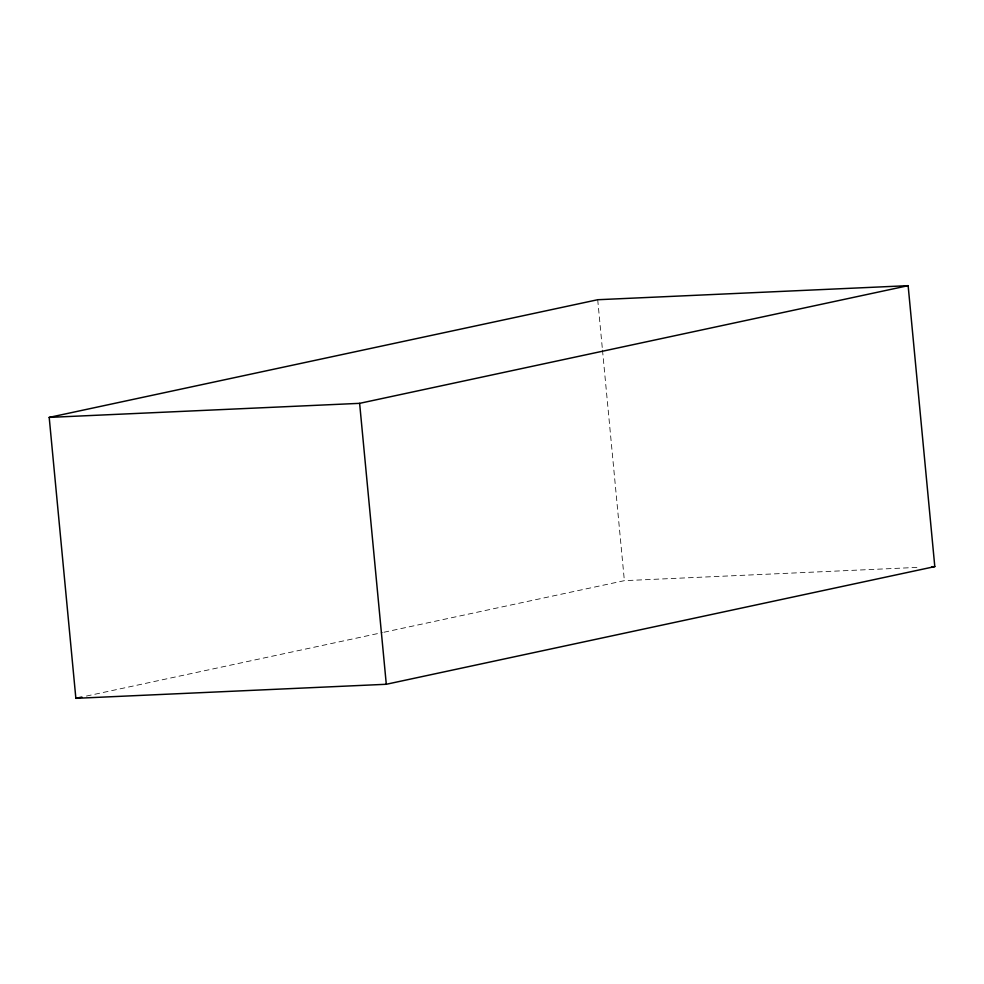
<?xml version="1.0" encoding="UTF-8"?>
<svg xmlns="http://www.w3.org/2000/svg" width="984" height="984" viewBox="0 0 984 984"><rect width="100%" height="100%" fill="white"/><g stroke="black" fill="none" stroke-linecap="round" stroke-linejoin="round"><path stroke-width="0.74" stroke-dasharray="4.92 3.69" d="M86.383 696.069L382.432 632.564M383.932 632.245L624.373 580.658L919.511 567.301M597.706 299.726L602.343 348.582M602.491 350.107L624.373 580.658"/><path stroke-width="1.48" d="M49.2 417.401L597.706 299.726L908.134 285.668L934.8 566.599L386.294 684.274L75.866 698.332L49.2 417.401L359.627 403.342L908.134 285.668M75.866 698.332L81.881 697.041M931.737 566.747L934.8 566.599M359.627 403.342L386.294 684.274"/></g></svg>
